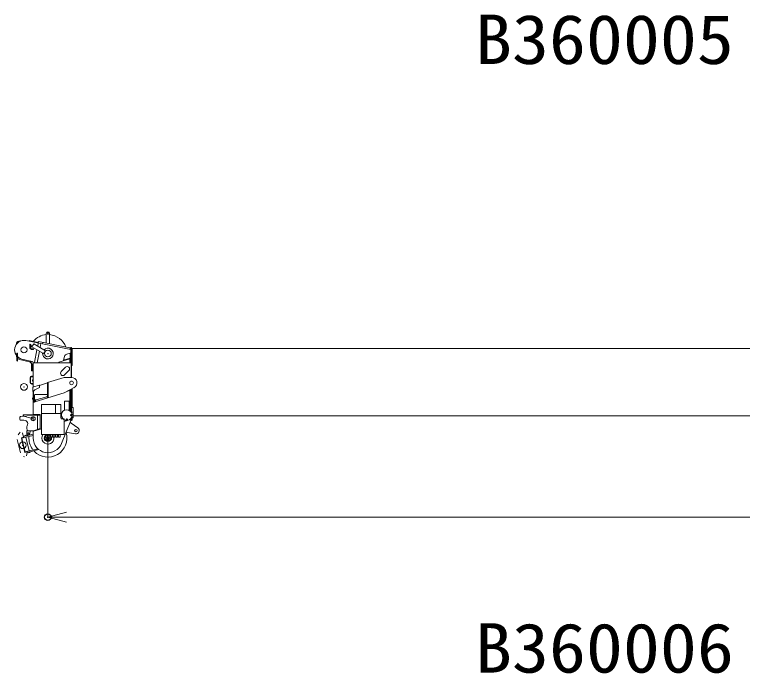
# Model space of a CAD drawing. Units: millimetres, scale not verified. Extents: x -36361 to 48673, y -35016 to 17312.
# Drawn here: x -34626 to -23829, y -5274 to 4495 of the extents above; entities that cross this region are included whole.
import ezdxf
from ezdxf.enums import TextEntityAlignment as Align

# ---------------------------------------------------------------- set-up
doc = ezdxf.new("R2010")
doc.units = ezdxf.units.MM
doc.header["$LTSCALE"] = 200
doc.header["$PDMODE"] = 32
doc.header["$PDSIZE"] = 100
doc.layers.add('0-0_0', color=7, linetype='Continuous', lineweight=18)
doc.layers.add('0-1_LY_1', color=7, linetype='Continuous', lineweight=18)
doc.layers.add('0-2_DEFPOINTS', color=7, linetype='Continuous')
doc.styles.add('ＭＳ ゴシック', font='')
doc.styles.get('ＭＳ ゴシック').set_extended_font_data('MS Gothic')

# ---------------------------------------------------------------- blocks, each defined once
blk = doc.blocks.new('_OPEN30')
at = {"layer": '0-0_0'}
blk.add_line((0, 0), (-1, 0), dxfattribs=at)
blk.add_lwpolyline([(-1, 0.2679), (0, 0), (-1, -0.2679)], dxfattribs=at)
blk = doc.blocks.new('D3')
at = {"layer": '0-0_0'}
for p, q in [((-36080.2, -15618.5), (-36080.2, -16791.1)), ((23919.7, -16790.1), (-36080.2, -16790.1))]:
    blk.add_line(p, q, dxfattribs=at)
at = {"layer": '0-2_DEFPOINTS'}
for p in [(-36080.2, -15618), (-36080.2, -16790.1)]:
    blk.add_point(p, dxfattribs=at)
at = {"layer": '0-0_0', "xscale": 277, "yscale": 277, "rotation": 180}
blk.add_blockref('_OPEN30', (-36080.2, -16790.1), dxfattribs=at)

msp = doc.modelspace()

# ---------------------------------------------------------------- linework, layer by layer
at = {"layer": '0-1_LY_1'}
for p, q in [((-34155.6, -233.1), (-34155.6, -377.4)), ((-34105.6, -233.1), (-34105.6, -387.5)), ((-34596.4, -370.1), (-34596.5, -390.7)), ((-34538.2, -343.7), (-34531.2, -343.7)), ((-34457.9, -338.9), (-33791, -473.3)), ((-34410.9, -348.4), (-34408.9, -338.6)), ((-34408.9, -338.6), (-34273.4, -365.9)), ((-34400.5, -455.2), (-34400, -390.2)), ((-34394, -390.2), (-34400, -390.2)), ((-34394.1, -398.7), (-34394.4, -450.7)), ((-34394, -390.2), (-34394.1, -398.7)), ((-34385.3, -427.8), (-34364.9, -427.9)), ((-34385.2, -418.8), (-34359.7, -419)), ((-34367, -431.5), (-34341.2, -387.5)), ((-34367, -431.5), (-34194.5, -532.7)), ((-34283.3, -363.9), (-34271.5, -356.1)), ((-34282.8, -421.8), (-34273.6, -376)), ((-34275, -373.7), (-34281.3, -364.3)), ((-34275.4, -375.7), (-34271.1, -354.1)), ((-34271.1, -354.1), (-33806.3, -447.8)), ((-34246.3, -443.2), (-34234.4, -384)), ((-34204.7, -367.5), (-34209.1, -389.1)), ((-34589.6, -638.1), (-34590.3, -529.1)), ((-34580.6, -638.1), (-34581.3, -529.1)), ((-34394.5, -455.2), (-34400.5, -455.2)), ((-34394.4, -446.2), (-34394.5, -455.2)), ((-34376.6, -468.9), (-34345.6, -469.1)), ((-34376.5, -459.9), (-34345.5, -460.1)), ((-34345.5, -460.1), (-34345.6, -469.1)), ((-34331.5, -663.2), (-34293.5, -474.7)), ((-34292.3, -671.1), (-34257, -496.1)), ((-33850.7, -539.1), (-33800.6, -524)), ((-33806.3, -447.8), (-33790.6, -471.4)), ((-33800.6, -524), (-33800.6, -597.1)), ((-33790.6, -439), (-33780.6, -439)), ((-33790.6, -439), (-33790.6, -672.3)), ((-33780.6, -439), (-33780.6, -671.1)), ((-33776.6, -457.1), (-33780.6, -461.1)), ((-33776.6, -457.1), (-22493.6, -457.1)), ((-33769.6, -710.4), (-33769.6, -457.1)), ((-34552.7, -618.1), (-34406.2, -651.7)), ((-34365.1, -647.4), (-34517, -612.6)), ((-33804.6, -607.6), (-33969.7, -659)), ((-33804.6, -607.6), (-33804.6, -665.8)), ((-33804.6, -607.6), (-33790.8, -608.2)), ((-34373.6, -693), (-34374.3, -784.9)), ((-34357.7, -701.3), (-34358.3, -785)), ((-34349.6, -666.9), (-34349.6, -1027)), ((-34349.6, -671.1), (-33790.6, -671.1)), ((-33966, -671.1), (-33969.7, -659)), ((-33870.1, -733.8), (-33933.7, -797.4)), ((-33804.6, -665.8), (-33797, -667.4)), ((-33790.6, -661), (-33800.6, -671.1)), ((-33790.6, -672.3), (-33783.6, -672.3)), ((-33783.6, -886.1), (-33783.6, -672.3)), ((-33780.6, -886.1), (-33780.6, -710.4)), ((-33780.6, -710.4), (-33769.6, -710.4)), ((-34374.3, -784.9), (-34352.3, -785)), ((-33820.6, -783.3), (-33884.3, -846.9)), ((-34395.8, -960.3), (-34396.3, -890.3)), ((-34386.8, -960.2), (-34387.3, -890.2)), ((-34372.5, -866.1), (-34347.5, -865.9)), ((-34372.4, -875.1), (-34347.4, -874.9)), ((-34360.3, -939.4), (-34360.3, -924.7)), ((-34359, -922.3), (-34353.3, -922.3)), ((-34359, -927.2), (-34353.3, -927.2)), ((-34359, -937), (-34353.3, -937)), ((-34359, -941.9), (-34353.3, -941.9)), ((-34353.3, -941.9), (-34353.3, -922.3)), ((-34353.3, -922.9), (-34350.8, -922.9)), ((-34353.3, -932.1), (-34350.8, -930.6)), ((-34350.8, -932.1), (-34353.3, -933.5)), ((-34353.3, -941.3), (-34350.8, -941.3)), ((-34350.8, -912.1), (-34349.6, -912.1)), ((-34350.8, -912.1), (-34350.8, -1027.3)), ((-34253.7, -1003.2), (-34135.6, -967.6)), ((-34135.6, -958.2), (-33890.5, -884.3)), ((-34135.6, -1188), (-34135.6, -958.2)), ((-34125.6, -1185), (-34125.6, -955.2)), ((-33890.5, -884.3), (-33779.3, -886.1)), ((-34371.7, -975.1), (-34346.7, -974.9)), ((-34371.6, -984.1), (-34346.6, -983.9)), ((-34347.5, -1095), (-34324.8, -1070.3)), ((-34253.7, -1036.7), (-34324.8, -1070.3)), ((-34259.3, -999.7), (-34253.7, -999.7)), ((-34253.7, -1036.7), (-34253.7, -999.7)), ((-33890.5, -1114.1), (-33743.4, -1036.9)), ((-33848.6, -1092.1), (-33795.7, -1076.2)), ((-33806.6, -1079.5), (-33806.6, -1377.3)), ((-33800.2, -1070.2), (-33797.7, -1069.5)), ((-33790.6, -1074.6), (-33790.6, -1101.4)), ((-33783.6, -1059.9), (-33783.6, -1058)), ((-33780.6, -1405.4), (-33780.6, -1056.4)), ((-33780.6, -1060.1), (-33769.6, -1060.1)), ((-33775.6, -1333.2), (-33775.6, -1060.1)), ((-33774.6, -1060.1), (-33774.6, -1053.3)), ((-33769.6, -1333.2), (-33769.6, -1060.1)), ((-34353.1, -1095), (-34347.5, -1095)), ((-34350.8, -1095), (-34350.8, -1219.9)), ((-34349.6, -1095), (-34349.6, -1447.1)), ((-34346.1, -1249.8), (-34346.1, -1093.5)), ((-34328.6, -1249.9), (-34329.4, -1141.1)), ((-34329.4, -1141.1), (-34324.1, -1141.1)), ((-34327.1, -1138.8), (-34139, -1137.5)), ((-34327.1, -1144.1), (-34327.1, -1138.8)), ((-34326.5, -1221.1), (-34146.2, -1171.8)), ((-34326.3, -1245.5), (-33890.5, -1114.1)), ((-34138.8, -1162.1), (-34139, -1137.5)), ((-33796.6, -1100.4), (-33790.6, -1094.4)), ((-33796.6, -1100.4), (-33796.6, -1385.1)), ((-33796.6, -1101.4), (-33780.6, -1101.4)), ((-33796.6, -1147.9), (-33780.6, -1147.9)), ((-34360.3, -1207.3), (-34360.3, -1192.6)), ((-34359, -1190.1), (-34353.3, -1190.1)), ((-34359, -1195), (-34353.3, -1195)), ((-34359, -1204.8), (-34353.3, -1204.8)), ((-34359, -1209.7), (-34353.3, -1209.7)), ((-34353.3, -1209.7), (-34353.3, -1190.1)), ((-34353.3, -1190.7), (-34350.8, -1190.7)), ((-34353.3, -1199.9), (-34350.8, -1198.5)), ((-34350.8, -1199.9), (-34353.3, -1201.4)), ((-34353.3, -1209.1), (-34350.8, -1209.1)), ((-34350.8, -1219.9), (-34349.6, -1219.9)), ((-34346.1, -1249.8), (-34340.6, -1249.8)), ((-34340.6, -1249.8), (-34329, -1246.3)), ((-34339.3, -1224.2), (-34339.2, -1233.2)), ((-34334.1, -1219.7), (-34333.3, -1219.7)), ((-34334.1, -1219.7), (-34334, -1237.7)), ((-34334, -1237.7), (-34333.2, -1237.7)), ((-34333.3, -1219.5), (-34330.8, -1219.4)), ((-34330.8, -1218.1), (-34328.8, -1218.1)), ((-34330.8, -1218.1), (-34330.7, -1239.1)), ((-34330.7, -1239.1), (-34328.7, -1239.1)), ((-34328.8, -1221.1), (-34326.5, -1221.1)), ((-34320.4, -1241.1), (-34326.4, -1241.1)), ((-34318, -1219.3), (-34320.5, -1219.4)), ((-34320.4, -1241.1), (-34320.5, -1219.5)), ((-34318, -1228.5), (-34320.5, -1227.1)), ((-34318, -1230), (-34320.5, -1228.6)), ((-34317.9, -1237.7), (-34320.4, -1237.8)), ((-34311.3, -1218.7), (-34318, -1218.7)), ((-34317.9, -1238.3), (-34318, -1218.7)), ((-34311.3, -1223.6), (-34318, -1223.6)), ((-34311.2, -1233.4), (-34317.9, -1233.4)), ((-34311.2, -1238.3), (-34317.9, -1238.3)), ((-34309.9, -1235.8), (-34310, -1221.1)), ((-34226.6, -1729), (-34226.6, -1289.2)), ((-34223.6, -1286.2), (-33940, -1286.2)), ((-34020.6, -1418.4), (-34020.6, -1287)), ((-33940, -1478.5), (-33940, -1286.2)), ((-33885.6, -1239.1), (-33815.6, -1239.1)), ((-33885.6, -1372.2), (-33885.6, -1239.1)), ((-33815.6, -1369.9), (-33815.6, -1239.1)), ((-33780.6, -1401.6), (-33758.6, -1401.6)), ((-34545.6, -1511.1), (-34545.6, -1475)), ((-34536.6, -1465.1), (-34349.8, -1447.1)), ((-34493.4, -1445.3), (-34495.7, -1445.3)), ((-34495.7, -1445.3), (-34495.6, -1460.3)), ((-34495.6, -1460.3), (-34493.3, -1460.3)), ((-34493.4, -1445.3), (-34493.3, -1460.3)), ((-34379.1, -1488), (-34493.3, -1460.3)), ((-34343.5, -1436.9), (-34488.5, -1437.9)), ((-34488.5, -1440.2), (-34488.5, -1437.9)), ((-34349.6, -1489.3), (-34367, -1489.4)), ((-34349.8, -1447.1), (-34245.6, -1447.1)), ((-34349.6, -1437.1), (-34245.6, -1437.1)), ((-34349.6, -1467.1), (-34349.6, -1528.1)), ((-34342.6, -1447.1), (-34342.6, -1437.1)), ((-34285.6, -1656.9), (-34285.6, -1447.1)), ((-34282.6, -1447.1), (-34282.6, -1437.1)), ((-34245.6, -1447.1), (-34245.6, -1437.1)), ((-34245.6, -1644.6), (-34245.6, -1447.1)), ((-34226.6, -1419.2), (-34020.6, -1419.2)), ((-34020.6, -1419.2), (-33940, -1419.2)), ((-33920, -1498.6), (-33888, -1498.6)), ((-33858.6, -1506.1), (-33858.6, -1521.4)), ((-33844.6, -1498.1), (-33856.6, -1498.1)), ((-33856.6, -1498.1), (-33856.6, -1504.1)), ((-33844.6, -1504.1), (-33856.6, -1504.1)), ((-33844.6, -1505.4), (-33856.6, -1505.4)), ((-33856.6, -1505.4), (-33856.6, -1518.4)), ((-33844.6, -1507.7), (-33856.6, -1507.7)), ((-33855.2, -1512.9), (-33855.2, -1508.7)), ((-33846, -1510), (-33855.2, -1510)), ((-33853.1, -1504.1), (-33853.1, -1505.4)), ((-33852.9, -1512.9), (-33852.9, -1510)), ((-33852.7, -1504.1), (-33852.7, -1505.4)), ((-33850.6, -1510), (-33851.4, -1508.7)), ((-33849.9, -1510), (-33850.6, -1508.7)), ((-33848.5, -1504.1), (-33848.5, -1505.4)), ((-33848.3, -1512.9), (-33848.3, -1510)), ((-33848.1, -1504.1), (-33848.1, -1505.4)), ((-33846, -1512.9), (-33846, -1508.7)), ((-33845.6, -1508.7), (-33845.6, -1505.4)), ((-33844.6, -1498.1), (-33844.6, -1504.1)), ((-33844.6, -1505.4), (-33844.6, -1518.4)), ((-33842.6, -1506.1), (-33842.6, -1521.4)), ((-33811.2, -1513.7), (-33796.6, -1509)), ((-33796.6, -1509), (-33798.1, -1504.4)), ((-33796.6, -1438.1), (-33796.6, -1450.1)), ((-33796.6, -1450.1), (-33790.6, -1450.1)), ((-33796.6, -1503.1), (-33796.6, -1517.1)), ((-33790.6, -1441.6), (-33789.3, -1441.6)), ((-33790.6, -1442), (-33789.3, -1442)), ((-33790.6, -1446.2), (-33789.3, -1446.2)), ((-33790.6, -1446.6), (-33789.3, -1446.6)), ((-33789.3, -1438.1), (-33776.3, -1438.1)), ((-33789.3, -1438.1), (-33789.3, -1450.1)), ((-33786, -1439.1), (-33789.3, -1439.1)), ((-33789.3, -1450.1), (-33776.3, -1450.1)), ((-33788.6, -1436.1), (-33773.3, -1436.1)), ((-33788.6, -1452.1), (-33773.3, -1452.1)), ((-33787, -1438.1), (-33787, -1450.1)), ((-33781.8, -1439.5), (-33786, -1439.5)), ((-33784.7, -1443.3), (-33786, -1444.1)), ((-33784.7, -1444.1), (-33786, -1444.8)), ((-33781.8, -1448.7), (-33786, -1448.7)), ((-33784.7, -1439.5), (-33784.7, -1448.7)), ((-33781.8, -1441.8), (-33784.7, -1441.8)), ((-33781.8, -1446.4), (-33784.7, -1446.4)), ((-33781.2, -1440.6), (-33781.2, -1447.5)), ((-33780.6, -1482.8), (-33780.6, -1517.1)), ((-33776.3, -1438.1), (-33776.3, -1450.1)), ((-33775.2, -1470.7), (-33770.6, -1473.1)), ((-33770.6, -1513.1), (-33770.6, -1473.1)), ((-33770.6, -1484.2), (-33758.6, -1484.2)), ((-33758.6, -1452.1), (-22495.6, -1452.1)), ((-34535.6, -1521.1), (-34485.6, -1521.1)), ((-34445.6, -1636.1), (-34445.6, -1613.9)), ((-33791.4, -1525.6), (-33928.4, -1865.6)), ((-33890.6, -1539.2), (-33841.3, -1523.3)), ((-33844.6, -1518.4), (-33856.6, -1518.4)), ((-33847.2, -1513.5), (-33854.1, -1513.5)), ((-33798.4, -1542.9), (-33798.4, -1542.9)), ((-33796.6, -1517.1), (-33780.6, -1517.1)), ((-33796.6, -1517.1), (-33794.8, -1517.8)), ((-33794.8, -1517.8), (-33791.4, -1525.6)), ((-33780.6, -1523.1), (-33792.5, -1523.1)), ((-33785.9, -1563.3), (-33687.5, -1632.1)), ((-34541.7, -1698.7), (-34570.6, -1736.5)), ((-34491.5, -1771), (-34507, -1706.5)), ((-34439.2, -1668.1), (-34445.6, -1636.1)), ((-34441.1, -1731.2), (-34441.1, -1676.1)), ((-34435.1, -1749.3), (-34440.7, -1726.1)), ((-34435.5, -1726.1), (-34439.4, -1726.1)), ((-34429.4, -1676.1), (-34347, -1676.1)), ((-34406.5, -1725.9), (-34412.8, -1726)), ((-34402, -1741.3), (-34407.6, -1718.2)), ((-34391.1, -1676.1), (-34406.1, -1724.6)), ((-34348.6, -1684.1), (-34340.6, -1684.1)), ((-34348.6, -1684.1), (-34348.6, -1784.1)), ((-34245.6, -1644.6), (-34345.1, -1676.5)), ((-34342.6, -1684.1), (-34345.1, -1676.5)), ((-34342.6, -1684.1), (-34225.8, -1646.7)), ((-34283.7, -1656.8), (-34281.3, -1664.4)), ((-34243.2, -1652.2), (-34245.6, -1644.6)), ((-33865.6, -1709.8), (-33865.7, -1709.8)), ((-33842.5, -1703.8), (-33723.9, -1722.4)), ((-34537.5, -2001.2), (-34584.8, -1804.2)), ((-34491.5, -1771), (-34524.9, -1779)), ((-34518.7, -1785.8), (-34523, -1786.8)), ((-34518.7, -1785.8), (-34348.6, -1744.9)), ((-34493.3, -1763.2), (-34348.6, -1728.5)), ((-34491.1, -1779.1), (-34492.9, -1771.4)), ((-34456.8, -1742.1), (-34475.2, -1746.5)), ((-34472.4, -1758.2), (-34475.2, -1746.5)), ((-34408.3, -1974.2), (-34457.1, -1771)), ((-34453.9, -1753.8), (-34456.8, -1742.1)), ((-34438.3, -1736.1), (-34439.8, -1736.1)), ((-34164.6, -1769.1), (-34175.6, -1775.4)), ((-34175.6, -1792.7), (-34175.6, -1775.4)), ((-34160.6, -1801.4), (-34175.6, -1792.7)), ((-34164.6, -1728.5), (-34164.6, -1770.5)), ((-34164.6, -1770.5), (-34140.6, -1770.5)), ((-34153.1, -1771.1), (-34145.6, -1775.4)), ((-34130.6, -1796.8), (-34145.6, -1805.4)), ((-34145.6, -1822.7), (-34145.6, -1805.4)), ((-34130.6, -1831.4), (-34145.6, -1822.7)), ((-34140.6, -1728.5), (-34140.6, -1770.5)), ((-34130.6, -1796.8), (-34115.6, -1805.4)), ((-34130.6, -1831.4), (-34115.6, -1822.7)), ((-34126.6, -1728.5), (-34126.6, -1770.5)), ((-34126.6, -1770.5), (-34102.6, -1770.5)), ((-34108.1, -1771.1), (-34115.6, -1775.4)), ((-34115.6, -1792.7), (-34115.6, -1775.4)), ((-34100.6, -1801.4), (-34115.6, -1792.7)), ((-34115.6, -1822.7), (-34115.6, -1805.4)), ((-34102.6, -1728.5), (-34102.6, -1770.5)), ((-34100.6, -1766.8), (-34102.6, -1767.9)), ((-34100.6, -1766.8), (-34085.6, -1775.4)), ((-34088.6, -1728.5), (-34088.6, -1770.5)), ((-34088.6, -1770.5), (-34064.6, -1770.5)), ((-34064.6, -1728.5), (-34064.6, -1770.5)), ((-34050.6, -1728.5), (-34050.6, -1770.5)), ((-34050.6, -1770.5), (-34026.6, -1770.5)), ((-34026.6, -1728.5), (-34026.6, -1770.5)), ((-34012.6, -1728.5), (-34012.6, -1770.5)), ((-34012.6, -1770.5), (-33988.6, -1770.5)), ((-33988.6, -1728.5), (-33988.6, -1770.5)), ((-33974.6, -1728.5), (-33974.6, -1770.5)), ((-33974.6, -1770.5), (-33950.6, -1770.5)), ((-33950.6, -1728.5), (-33950.6, -1770.5)), ((-34279.5, -1943.3), (-34469.9, -1989)), ((-34469.9, -1989), (-34474.3, -1990)), ((-34449.1, -2049.5), (-34437.1, -1997.6)), ((-34442.3, -1982.4), (-34440.4, -1990.1)), ((-34437.1, -1997.6), (-34439, -1989.8)), ((-34264.5, -1956.1), (-34437.1, -1997.6)), ((-34413.4, -2004.2), (-34416.2, -1992.6)), ((-34394.9, -1999.8), (-34413.4, -2004.2)), ((-34394.9, -1999.8), (-34397.7, -1988.1)), ((-34492.1, -2056), (-34476.1, -2063.1))]:
    msp.add_line(p, q, dxfattribs=at)
for points in [[(-34394.1, -398.7), (-34385.1, -398.8), (-34385.4, -450.8)], [(-34194.5, -532.7), (-34168.7, -488.7), (-34341.2, -387.5)], [(-33884.3, -572.6), (-33900.6, -627.1), (-33800.6, -597.1)], [(-34358.1, -753), (-34352.1, -753), (-34352.3, -785)], [(-34353.1, -1095), (-34353.1, -1028), (-34259.3, -999.7)], [(-34333.3, -1219.5), (-34333.2, -1237.9), (-34330.7, -1237.8)], [(-34328.6, -1249.9), (-34326.3, -1249.9), (-34326.5, -1221.1)], [(-33780.6, -1333.2), (-33758.6, -1333.2), (-33758.6, -1484.2)], [(-34226.6, -1729), (-33888, -1729), (-33888, -1498.6)], [(-33845.6, -1508.7), (-33855.6, -1508.7), (-33855.6, -1507.7)], [(-33796.6, -1438.1), (-33790.6, -1438.1), (-33790.6, -1450.1)], [(-33786, -1439.1), (-33786, -1449.1), (-33787, -1449.1)], [(-33769.6, -1444.1), (-33775.6, -1438.1), (-33775.6, -1436.1)], [(-34524.9, -1779), (-34511.2, -1836.3), (-34472.4, -1997.8), (-34439, -1989.8)], [(-34469.9, -1989), (-34506.6, -1836.3), (-34518.7, -1785.8)], [(-34160.6, -1801.4), (-34145.6, -1792.7), (-34145.6, -1775.4)], [(-34100.6, -1801.4), (-34085.6, -1792.7), (-34085.6, -1775.4)]]:
    msp.add_lwpolyline(points, dxfattribs=at)
for centre, radius in [((-34130.6, -233.1), 12), ((-34485.6, -476.1), 45), ((-33780.6, -966.1), 27.5), ((-34349.6, -1497.6), 30.5), ((-34424.1, -1722.1), 12), ((-33716.1, -1673.1), 18), ((-34130.6, -1814.1), 15)]:
    msp.add_circle(centre, radius, dxfattribs=at)
for centre, radius, start, end in [((-34130.6, -233.1), 25, 0, 179.99997), ((-34130.6, -531.1), 282, 95.08608, 140.28776), ((-34130.6, -531.1), 282, 19.71983, 84.91393), ((-34485.6, -476.1), 140, 78.6, 257.0571), ((-34585.8, -529.1), 4.5, 0.4, 180.4), ((-34376.4, -450.9), 18, 179.60005, 269.59998), ((-34376.4, -450.9), 9, 179.6001, 269.59999), ((-34130.6, -531.1), 79.5, 174.70968, 137.05735), ((-33836.4, -587), 50, 106.69925, 163.30076), ((-34539.7, -561.6), 58, 179.6, 257.07119), ((-34585.1, -638.1), 4.5, 180.4, 0.4), ((-34130.6, -531.1), 282, 203.09612, 219.04574), ((-34369.6, -666.9), 20, 0, 77.0571), ((-34415.6, -692.7), 42, 359.6, 77.07119), ((-33845.4, -758.5), 35, 315, 135), ((-33909, -822.2), 35, 135, 315), ((-34372.3, -890.1), 24, 90.4, 180.4), ((-34371.8, -960.1), 24, 180.4, 270.4), ((-34372.3, -890.1), 15, 90.4, 180.4), ((-34371.8, -960.1), 15, 180.4, 270.4), ((-34357.3, -924.7), 2.98, 124.7285, 235.27146), ((-34350.3, -932.1), 10, 150.6594, 209.34056), ((-34357.3, -939.4), 2.98, 124.7285, 235.27146), ((-33780.6, -966.1), 80, 297.05759, 90.60478), ((-33790.6, -1067.3), 10, 177.71178, 196.77792), ((-33800.6, -1059.9), 10, 286.77792, 349.16313), ((-33800.6, -1059.9), 17, 286.77792, 359.99958), ((-34327.1, -1141.1), 3, 220.34429, 50.45528), ((-34148.8, -1162.2), 10, 285.28689, 0.39978), ((-34357.3, -1192.6), 2.98, 124.7285, 235.27146), ((-34350.3, -1199.9), 10, 150.6594, 209.34056), ((-34357.3, -1207.3), 2.98, 124.7285, 235.27146), ((-34330.5, -1229), 10, 111.1613, 151.38313), ((-34330.5, -1228.3), 10, 209.41646, 249.63829), ((-34313, -1221.2), 2.98, 305.12832, 55.67128), ((-34320, -1228.6), 10, 331.05922, 29.74038), ((-34312.9, -1235.9), 2.98, 305.12832, 55.67128), ((-34223.6, -1289.2), 3.01, 89.99979, 179.99979), ((-33850.6, -1444.1), 80, 7.36593, 262.63408), ((-34535.6, -1475), 10, 96.0966, 180.00134), ((-34535.6, -1511.1), 10, 180.00134, 270), ((-34488.4, -1445.2), 7.3, 90.4, 180.4), ((-34493.5, -1440.3), 5, 270.4, 0.4), ((-34488.4, -1445.2), 5, 90.4, 180.4), ((-34367.3, -1439.4), 50, 256.36375, 270.4), ((-33920, -1478.5), 20, 179.99979, 269.99979), ((-33856.6, -1506.1), 2, 90.00002, 180.00001), ((-33844.6, -1506.1), 2, 0.00004, 90.00002), ((-33850.6, -1444.1), 80, 277.36588, 352.63407), ((-33788.6, -1438.1), 2, 90.00004, 180.00002), ((-33788.6, -1450.1), 2, 180.00002, 270), ((-33782.7, -1440.6), 1.46, 308.03922, 51.96084), ((-33786.2, -1444.1), 5, 332.61289, 27.38708), ((-33782.7, -1447.5), 1.46, 308.03916, 51.96073), ((-33850.6, -1444.1), 72, 4.7803, 6.38004), ((-33850.6, -1444.1), 72, 353.61982, 355.21842), ((-33773.3, -1434.1), 2, 270, 7.36588), ((-33773.3, -1454.1), 2, 352.63409, 89.99996), ((-34485.6, -1576.1), 55, 316.65787, 90), ((-33860.6, -1521.4), 2, 262.63409, 359.99997), ((-33850.6, -1444.1), 72, 263.61982, 265.21842), ((-33854.1, -1512), 1.46, 218.03916, 321.96073), ((-33850.6, -1508.5), 5, 242.61289, 297.38708), ((-33847.2, -1512), 1.46, 218.03922, 321.96084), ((-33850.6, -1444.1), 72, 274.7803, 276.38004), ((-33840.6, -1521.4), 2, 179.99999, 277.36587), ((-33768.7, -1538.7), 30, 188.05236, 235.05236), ((-33780.6, -1513.1), 10, 270, 0), ((-34424.1, -1722.1), 17, 13.50062, 193.50062), ((-34439.4, -1727.1), 1, 90.2601, 193.50062), ((-34429.4, -1666.1), 10, 191.30993, 270), ((-34406.5, -1726.9), 1, 86.6548, 90.2601), ((-34406.5, -1726.9), 1, 13.50062, 86.6548), ((-34347, -1656.1), 20, 270, 287.77834), ((-34130.6, -1784.1), 282, 223.88181, 16.0495), ((-33847.1, -1733.4), 30, 81.05236, 128.05236), ((-33716.1, -1673.1), 50, 260.95187, 55.05236), ((-34431.1, -1731.1), 10, 179.99574, 229.47809), ((-34130.6, -1784.1), 282, 176.1156, 215.69865), ((-34130.6, -1784.1), 218, 179.99895, 338.05236), ((-34130.6, -1784.1), 90, 144.33426, 8.28903), ((-34160.6, -1784.1), 15, 105.49206, 60.00005), ((-34100.6, -1784.1), 15, 119.99996, 97.68128)]:
    msp.add_arc(centre, radius, start, end, dxfattribs=at)
msp.add_ellipse((-34538.4, -370.5), major_axis=(58, -0.4), ratio=0.462824, start_param=1.5707963, end_param=3.1415927, dxfattribs=at)
for p in [(-34130.6, -531.1), (-34485.6, -1026.1), (-34130.6, -1784.1), (-34503.2, -1891.1)]:
    msp.add_point(p, dxfattribs=at)

# ---------------------------------------------------------------- block references
msp.add_blockref('D3', (1949.6, 13833.9), dxfattribs=at)

# ---------------------------------------------------------------- texts
at = {"layer": '0-1_LY_1', "style": 'ＭＳ ゴシック', "width": 1.1}
for s, p in [('B360005', (-27796.1, 3541.9)), ('B360006', (-27796.1, -5481.9))]:
    msp.add_text(s, height=733.1, dxfattribs=at).set_placement(p, align=Align.BOTTOM_LEFT)

doc.saveas('drawing.dxf')
